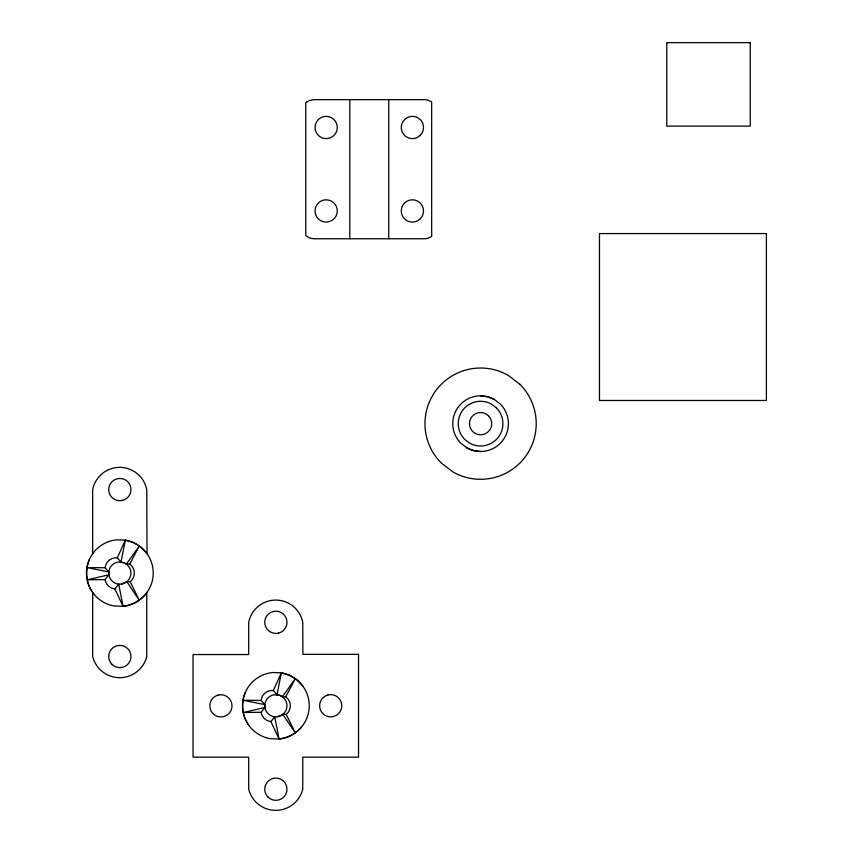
<?xml version="1.0" encoding="UTF-8"?>
<svg xmlns="http://www.w3.org/2000/svg" width="853" height="853" viewBox="0 0 853 853"><rect width="100%" height="100%" fill="white"/><g stroke="black" fill="none" stroke-linecap="round" stroke-linejoin="round"><path stroke-width="1.28" d="M146.759 592.451L146.759 656.511A27.861 27.861 0 0 1 92.668 656.511L92.668 592.451C84.17 580.392 84.756 563.279 94.086 551.838A33.384 33.384 0 0 1 116.637 539.842L125.348 540.141A33.384 33.384 0 0 1 150.224 586.907C145.17 597.516 134.731 604.969 123.045 606.291L114.888 588.911L118.706 584.134L121.606 584.049A11.132 11.132 0 0 0 120.987 561.999L125.348 540.141L133.686 542.689L141.076 547.306L147.015 553.672L146.759 489.611A27.563 27.563 0 0 0 92.668 489.611L92.668 554.098M248.692 725.146C240.183 713.087 240.781 695.973 250.1 684.532A33.384 33.384 0 0 1 272.661 672.527L281.373 672.836A33.384 33.384 0 0 1 306.238 719.591C301.194 730.211 290.745 737.653 279.07 738.986L270.902 721.606L274.719 716.829L277.63 716.744A11.132 11.132 0 0 0 277.012 694.683L281.373 672.836L289.7 675.384L297.089 680.001L303.039 686.366M108.853 574.826L87.422 579.773L105.036 579.613L108.853 574.826L108.779 571.926L86.921 567.565L105.079 567.757A11.132 11.132 0 0 1 114.387 557.915L117.298 557.83L125.348 540.141M264.878 707.521L243.446 712.468L261.061 712.298L264.878 707.521L264.793 704.61L242.945 700.249L261.103 700.452A11.132 11.132 0 0 1 270.412 690.61L273.312 690.525L281.373 672.836M121.606 584.049L126.862 581.703L139.231 600.235L130.2 581.703A11.132 11.132 0 0 0 129.709 564.046L139.231 546.155L126.361 564.046L123.813 562.671L118.077 562.074A11.132 11.132 0 0 0 118.706 584.134L123.045 606.291L114.334 605.993A33.384 33.384 0 0 1 89.469 559.227M277.63 716.744L282.887 714.387L295.255 732.93L286.224 714.387A11.132 11.132 0 0 0 285.723 696.741L295.255 678.849L282.386 696.741L279.837 695.366L274.101 694.769A11.132 11.132 0 0 0 274.719 716.829L279.07 738.986L270.358 738.677A33.384 33.384 0 0 1 245.483 691.922M126.361 564.046L129.709 564.046M126.862 581.703L130.2 581.703M282.386 696.741L285.723 696.741M282.887 714.387L286.224 714.387M480.591 395.845L487.788 396.794L494.495 399.567L500.263 403.991A27.818 27.818 0 0 1 466.676 447.75L460.919 443.336A27.818 27.818 0 0 1 494.495 399.567M480.591 451.482L473.394 450.533L466.676 447.75M273.312 690.525L277.012 694.683M261.103 700.452L264.793 704.61M117.298 557.83L120.987 561.999M105.079 567.757L108.779 571.926M388.744 99.673L388.744 238.765M349.805 99.673L349.805 238.765M270.902 721.606A11.132 11.132 0 0 1 261.061 712.298M301.631 726.991A33.384 33.384 0 0 1 279.07 738.986M145.607 594.296A33.384 33.384 0 0 1 123.045 606.291M114.888 588.911A11.132 11.132 0 0 1 105.036 579.613M306.867 101.976L305.769 102.936L305.769 235.503L309.383 237.912L313.637 238.765L424.911 238.765L427.79 238.382L431.682 236.462L431.682 101.976L427.79 100.057L424.911 99.673L313.637 99.673L309.383 100.526L306.867 101.976M420.262 135.36L417.959 137.13A11.132 11.132 0 0 1 401.262 127.492A11.132 11.132 0 0 1 417.959 117.853L420.262 119.623A11.132 11.132 0 0 1 420.262 135.36M420.262 218.816L417.959 220.586A11.132 11.132 0 0 1 401.262 210.947A11.132 11.132 0 0 1 417.959 201.308L420.262 203.078A11.132 11.132 0 0 1 420.262 218.816M217.995 695.11L215.308 696.229A11.132 11.132 0 0 0 223.753 716.605L226.44 715.496A11.132 11.132 0 0 0 217.995 695.11M327.84 695.014L325.164 696.123A11.132 11.132 0 0 0 333.608 716.509L336.285 715.39A11.132 11.132 0 0 0 327.84 695.014M122.523 500.412L119.633 500.732A11.132 11.132 0 0 1 109.045 492.288L108.715 489.398A11.132 11.132 0 0 1 130.648 486.935L130.967 489.825A11.132 11.132 0 0 1 122.523 500.412M278.536 633.107L275.658 633.427A11.132 11.132 0 0 1 265.07 624.982L264.739 622.093A11.132 11.132 0 0 1 286.661 619.63L286.992 622.519A11.132 11.132 0 0 1 278.536 633.107M750.224 42.65L666.769 42.65L666.769 126.105L750.224 126.105L750.224 42.65M766.389 233.573L599.478 233.573L599.478 400.473L766.389 400.473L766.389 233.573M358.537 654.336L302.911 654.336L302.772 622.306A27.563 27.563 0 0 0 248.692 622.306L248.692 654.55L193.055 654.55L193.055 757.176L248.692 757.176L248.692 789.206A27.861 27.861 0 0 0 302.772 789.206L302.772 757.176L358.537 757.176L358.537 654.336M328.202 116.552L325.302 116.403A11.132 11.132 0 0 0 324.119 138.431L327.019 138.591A11.132 11.132 0 0 0 328.202 116.552M519.925 384.319L508.409 375.48A55.637 55.637 0 0 0 441.246 462.998L452.772 471.848A55.637 55.637 0 0 0 519.925 384.319M496.393 407.862L491.765 404.301A22.349 22.349 0 0 0 464.789 439.466L469.417 443.016A22.349 22.349 0 0 0 496.393 407.862M488.46 415.795L486.157 414.025A11.132 11.132 0 0 0 472.722 431.533L475.025 433.303A11.132 11.132 0 0 0 488.46 415.795M320.6 220.586A11.132 11.132 0 0 0 337.287 210.947A11.132 11.132 0 0 0 320.6 201.308A11.132 11.132 0 0 0 320.6 220.586M268.002 797.075A11.132 11.132 0 0 0 286.608 792.085A11.132 11.132 0 0 0 272.981 778.458A11.132 11.132 0 0 0 268.002 797.075M111.978 664.38A11.132 11.132 0 0 0 130.594 659.401A11.132 11.132 0 0 0 116.968 645.764A11.132 11.132 0 0 0 111.978 664.38"/></g></svg>
